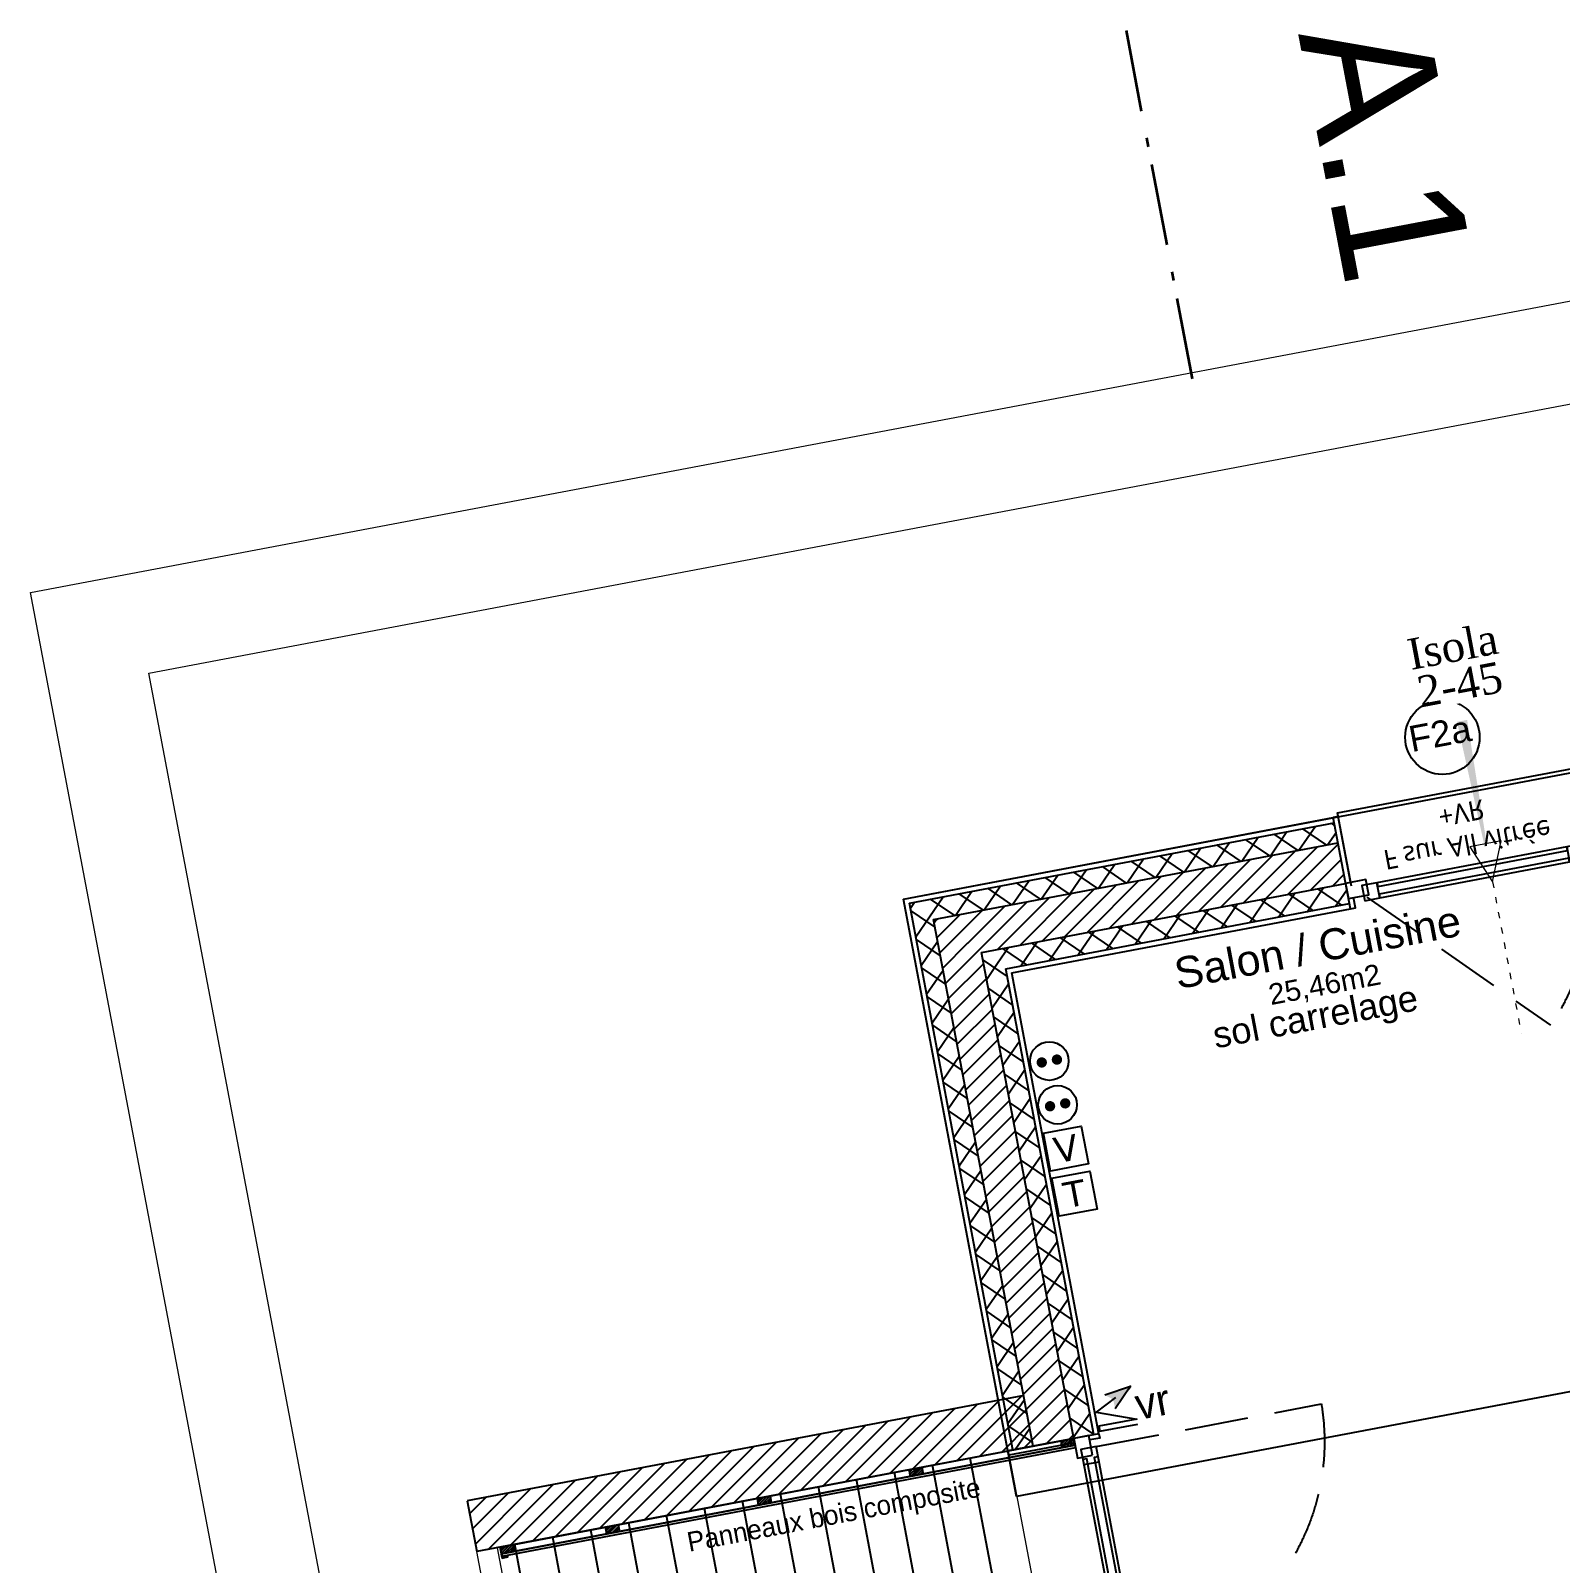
# Model space of a CAD drawing. Header units: centimetres. Extents: x 209280 to 319866, y -365283 to -277503.
# Drawn here: x 209280 to 215219, y -316281 to -310330 of the extents above; entities that cross this region are included whole.
import ezdxf

# ---------------------------------------------------------------- set-up
doc = ezdxf.new("R2010")
doc.units = ezdxf.units.CM
for name, pattern in [('ACAD_ISO03W100', [30, 12, -18]), ('Style de ligne -2', [0.694425, 0.48607, -0.208355]), ('Style de ligne -6', [1.04164, 0.625, -0.20828, 0.06943, -0.13893])]:
    doc.linetypes.add(name, pattern=pattern)
doc.layers.get('0').update_dxf_attribs({"color": 252})
doc.layers.add('3-BAT C-Niveau 1', color=252, linetype='Continuous')
doc.layers.add('prlm-VMC', color=93, linetype='Continuous')
for name, color, linetype, lineweight in [('prlm-ELEC-CFA', 1, 'Continuous', 25), ('prlm-ELEC-CFO', 1, 'Continuous', 25), ('prlm-ZCARTOUCHE', 7, 'Continuous', 13)]:
    doc.layers.add(name, color=color, linetype=linetype, lineweight=lineweight)
doc.layers.add('prlm-ZEROPLOT', color=254, linetype='Continuous', plot=False)
doc.styles.add('Futura Book', font='')
doc.styles.add('Futura Std Book', font='')
doc.styles.add('Helvetica', font='arial.ttf')
doc.styles.add('Lucida Grande', font='')
doc.styles.add('prlm-elec-cfo', font='comic.ttf', dxfattribs={"height": 12})
doc.styles.add('prlm-vmc', font='pala.ttf', dxfattribs={"height": 14})
doc.styles.get("Standard").update_dxf_attribs({"font": 'isocp.shx', "height": 100})
doc.styles.get('Futura Book').set_extended_font_data('Futura Book')
doc.styles.get('Futura Std Book').set_extended_font_data('Futura Std Book')
doc.styles.get('Lucida Grande').set_extended_font_data('Lucida Grande')
pattern_1 = [(145.723595, (88960.93, 134700.79), (-45.054865, -66.106423), []), (235.723595, (88960.93, 134700.79), (-66.106423, 45.054865), [])]
pattern_2 = [(45, (89146.82, 134700.79), (-31.2347524, 39.0434405), [])]
pattern_3 = [(45, (0, 0), (0, -1), [])]

# ---------------------------------------------------------------- blocks, each defined once
blk = doc.blocks.new('Groupe-191-1')
at = {"linetype": 'Continuous'}
for p, q in [((12458.47, -45463.89), (12382.01, -45060.13)), ((12473.21, -45461.1), (12396.75, -45057.34)), ((12429, -45469.47), (12352.53, -45065.71)), ((12443.73, -45466.68), (12367.27, -45062.92)), ((12399.52, -45475.05), (12323.06, -45071.29)), ((12414.26, -45472.26), (12337.79, -45068.5)), ((12370.04, -45480.63), (12293.58, -45076.87)), ((12384.78, -45477.84), (12308.32, -45074.08)), ((12325.83, -45489.01), (12249.37, -45085.25)), ((12340.57, -45486.22), (12264.1, -45082.45)), ((12355.31, -45483.42), (12278.84, -45079.66)), ((12296.35, -45494.59), (12219.89, -45090.83)), ((12311.09, -45491.8), (12234.63, -45088.04))]:
    blk.add_line(p, q, dxfattribs=at)
at = {"linetype": 'Continuous', "lineweight": 18, "flags": 128}
for points in [[(12411.48, -45054.54), (12488.1, -45459.11), (12281.77, -45498.18), (12205.15, -45093.62)], [(12213.03, -45092.13), (12289.64, -45496.64), (12281.78, -45498.13), (12205.17, -45093.62)], [(12482.28, -45452.02), (12483.77, -45459.88), (12281.78, -45498.13), (12280.29, -45490.27)]]:
    blk.add_lwpolyline(points, close=True, dxfattribs=at)
blk = doc.blocks.new('PORTE FENETRE TYPE 2')
at = {"linetype": 'Style de ligne -2', "ltscale": 50.8}
for p, q in [((6.05, 105), (6.05, 16)), ((180, 16), (180, 105))]:
    blk.add_line(p, q, dxfattribs=at)
at = {"linetype": 'Continuous', "lineweight": 25, "flags": 128}
for points in [[(1, 18), (3, 18), (3, 14)], [(184.71, 18), (183, 18), (183, 14)], [(3, 8), (3, -18), (1, -18)], [(183, 8), (183, -18), (184.71, -18)]]:
    blk.add_lwpolyline(points, dxfattribs=at)
at = {"linetype": 'Continuous', "flags": 128}
for points in [[(1, 14), (9, 14), (9, 8), (1, 8)], [(6, 16), (12, 16), (12, 10), (6, 10)], [(11, 16), (87, 16), (87, 14.5), (11, 14.5)], [(87, 16), (93, 16), (93, 10), (87, 10)], [(93, 16), (99, 16), (99, 10), (93, 10)], [(99, 16), (176, 16), (176, 14.5), (99, 14.5)], [(174, 16), (180, 16), (180, 10), (174, 10)], [(177, 14), (184.71, 14), (184.71, 8), (177, 8)], [(11, 11.5), (87, 11.5), (87, 10), (11, 10)], [(99, 11.5), (176, 11.5), (176, 10), (99, 10)]]:
    blk.add_lwpolyline(points, close=True, dxfattribs=at)
at = {"linetype": 'Style de ligne -2', "ltscale": 50.8}
for centre, start, end in [((4, 16), 0, 88.42187), ((182, 16), 91.28733, 180)]:
    blk.add_arc(centre, 89, start, end, dxfattribs=at)
at = {"insert": (70.68, 0.04), "char_height": 10.161, "attachment_point": 1, "line_spacing_factor": 0.978845, "style": 'Lucida Grande'}
blk.add_mtext('PF+VR ', dxfattribs=at)
blk = doc.blocks.new('PORTE FENETRE TYPE 3')
at = {"linetype": 'Style de ligne -2', "ltscale": 50.8}
blk.add_line((5.11, 14.73), (65.94, 76.94), dxfattribs=at)
at = {"linetype": 'Continuous', "lineweight": 25, "flags": 128}
for points in [[(-2, 18), (0, 18), (0, 14)], [(97, 18), (95, 18), (95, 14)], [(0, 7.7), (0, -18), (-2, -18)], [(95, 7.7), (95, -18), (97, -18)]]:
    blk.add_lwpolyline(points, dxfattribs=at)
at = {"linetype": 'Continuous', "flags": 128}
for points in [[(-2, 14), (6, 14), (6, 8), (-2, 8)], [(4, 16), (10, 16), (10, 10), (4, 10)], [(10, 16), (85, 16), (85, 14.5), (10, 14.5)], [(85, 16), (91, 16), (91, 10), (85, 10)], [(89, 14), (97, 14), (97, 8), (89, 8)], [(10, 11.5), (85, 11.5), (85, 10), (10, 10)]]:
    blk.add_lwpolyline(points, close=True, dxfattribs=at)
blk.add_lwpolyline([(0, 9.5), (0, -19.5), (95, -19.5), (95, 9.5)], dxfattribs=at)
at = {"linetype": 'Style de ligne -2', "ltscale": 50.8}
blk.add_arc((4, 16), 87, 360, 44.53371, dxfattribs=at)
at = {"insert": (47.21, 5.79), "char_height": 7.6206, "attachment_point": 2, "line_spacing_factor": 0.978845, "style": 'Lucida Grande'}
blk.add_mtext('F sur All vitrée\\P+VR ', dxfattribs=at)
blk = doc.blocks.new('Groupe-274-1')
at = {"linetype": 'Style de ligne -6', "lineweight": 35, "ltscale": 50.8}
blk.add_line((12457.22, -44503.11), (12484.77, -44648.49), dxfattribs=at)
at = {"insert": (12573.48, -44494.98), "char_height": 50.344, "attachment_point": 1, "rotation": 280.73129, "line_spacing_factor": 0.962448, "style": 'Futura Std Book'}
blk.add_mtext('A.1', dxfattribs=at)
blk = doc.blocks.new('Groupe-302-1')
at = {"linetype": 'Continuous'}
blk.add_circle((12580.04, -44777.46), 14.45, dxfattribs=at)
at = {"insert": (12566.22, -44773.35), "char_height": 10.087, "attachment_point": 1, "rotation": 10.72359, "line_spacing_factor": 0.834288, "style": 'Helvetica'}
blk.add_mtext('F2a', dxfattribs=at)
blk = doc.blocks.new('Groupe-308-1')
at = {"linetype": 'Continuous'}
h = blk.add_hatch(dxfattribs=at)
h.set_pattern_fill('BOIS 45', color=256, style=0, pattern_type=2)
h.set_pattern_definition(pattern_3)
h.paths.add_polyline_path([(12431.96, -45050.67), (12436.87, -45049.74), (12437.38, -45052.39), (12432.46, -45053.32)])
h = blk.add_hatch(dxfattribs=at)
h.set_pattern_fill('BOIS 45', color=256, style=0, pattern_type=2)
h.set_pattern_definition(pattern_3)
h.paths.add_polyline_path([(12373.01, -45061.83), (12377.92, -45060.9), (12378.43, -45063.55), (12373.51, -45064.48)])
h = blk.add_hatch(dxfattribs=at)
h.set_pattern_fill('BOIS 45', color=256, style=0, pattern_type=2)
h.set_pattern_definition(pattern_3)
h.paths.add_polyline_path([(12314.06, -45072.99), (12318.97, -45072.06), (12319.47, -45074.72), (12314.56, -45075.65)])
h = blk.add_hatch(dxfattribs=at)
h.set_pattern_fill('BOIS 45', color=256, style=0, pattern_type=2)
h.set_pattern_definition(pattern_3)
h.paths.add_polyline_path([(12255.11, -45084.16), (12260.02, -45083.23), (12260.52, -45085.88), (12255.61, -45086.81)])
h = blk.add_hatch(dxfattribs=at)
h.set_pattern_fill('BOIS 45', color=256, style=0, pattern_type=2)
h.set_pattern_definition(pattern_3)
h.paths.add_polyline_path([(12214.16, -45091.91), (12219.07, -45090.98), (12219.57, -45093.64), (12214.66, -45094.57)])
at = {"linetype": 'Continuous', "flags": 128}
for points in [[(12437.38, -45052.39), (12214.66, -45094.57), (12214.16, -45091.91), (12436.87, -45049.74)], [(12437.38, -45052.39), (12437.56, -45053.37), (12214.85, -45095.55), (12214.66, -45094.57)], [(12431.96, -45050.67), (12436.87, -45049.74), (12437.38, -45052.39), (12432.46, -45053.32)], [(12373.01, -45061.83), (12377.92, -45060.9), (12378.43, -45063.55), (12373.51, -45064.48)], [(12314.06, -45072.99), (12318.97, -45072.06), (12319.47, -45074.72), (12314.56, -45075.65)], [(12255.11, -45084.16), (12260.02, -45083.23), (12260.52, -45085.88), (12255.61, -45086.81)], [(12214.16, -45091.91), (12219.07, -45090.98), (12219.57, -45093.64), (12214.66, -45094.57)]]:
    blk.add_lwpolyline(points, close=True, dxfattribs=at)
blk = doc.blocks.new('xi.EA')
at = {"layer": 'prlm-VMC', "color": 0, "linetype": 'ByBlock', "lineweight": 5, "flags": 128}
blk.add_lwpolyline([(-6.17, -15), (6.17, -15), (0, 0)], close=True, dxfattribs=at)
at = {"layer": 'prlm-VMC', "color": 0, "linetype": 'ByBlock', "lineweight": -2, "flags": 128}
blk.add_lwpolyline([(0, -15, 1, 4, 0), (0, -63.63, 1, 1, 0)], format="xyseb", dxfattribs=at)
at = {"layer": 'prlm-VMC', "color": 0, "linetype": 'ByBlock', "lineweight": 5}
blk.add_solid([(0, 0), (6.17, -15), (-6.17, -15), (0, 0)], dxfattribs=at)
at = {"layer": 'prlm-ZEROPLOT', "color": 250, "linetype": 'ACAD_ISO03W100', "lineweight": 0, "ltscale": 0.2}
blk.add_lwpolyline([(0, 0), (0, 60)], dxfattribs=at)
blk = doc.blocks.new('xi.VR')
at = {"layer": 'prlm-ELEC-CFO', "lineweight": 5}
blk.add_hatch(color=0, dxfattribs=at).paths.add_polyline_path([(-3, 6), (-0.1, 3.7), (0, 0), (7.5, 7.5)])
at = {"layer": 'prlm-ELEC-CFO', "color": 0}
for points in [[(-3, 6), (7.5, 7.5), (0, 0)], [(0.95, 4.23), (-7.5, 0), (7.5, -5.5), (-7.5, -5.5), (-7.5, -7.5), (7.5, -7.5)]]:
    blk.add_lwpolyline(points, dxfattribs=at)
blk = doc.blocks.new('xi.TEL')
at = {"layer": 'prlm-ELEC-CFA', "color": 0, "linetype": 'ByBlock', "lineweight": -2, "flags": 128}
blk.add_lwpolyline([(-7.5, 7.5), (7.5, 7.5), (7.5, -7.5), (-7.5, -7.5)], close=True, dxfattribs=at)
at = {"layer": 'prlm-ELEC-CFA', "color": 0, "linetype": 'ByBlock', "insert": (0, 0), "char_height": 10, "width": 11.36, "attachment_point": 5}
blk.add_mtext('{\\fVerdana|b0|i0|c0|p34;T}', dxfattribs=at)
blk = doc.blocks.new('xi.TV')
at = {"layer": 'prlm-ELEC-CFA', "color": 0, "linetype": 'ByBlock', "lineweight": -2, "flags": 128}
blk.add_lwpolyline([(-7.5, 7.5), (7.5, 7.5), (7.5, -7.5), (-7.5, -7.5)], close=True, dxfattribs=at)
at = {"layer": 'prlm-ELEC-CFA', "color": 0, "linetype": 'ByBlock', "insert": (0, 0), "char_height": 10, "width": 11.36, "attachment_point": 5}
blk.add_mtext('{\\fVerdana|b0|i0|c0|p34;V}', dxfattribs=at)
blk = doc.blocks.new('xi.PC')
at = {"color": 0, "lineweight": 5}
blk.add_wipeout([(-7.5, -7.5), (7.5, -7.5), (7.5, 7.5), (-7.5, 7.5)], dxfattribs=at).dxf.layer = 'prlm-ELEC-CFO'
at = {"layer": 'prlm-ELEC-CFO', "color": 0, "linetype": 'ByBlock', "lineweight": 5, "const_width": 2}
for points in [[(-4, 0, 1), (-2, 0, 1)], [(2, 0, 1), (4, 0, 1)]]:
    blk.add_lwpolyline(points, format="xyb", close=True, dxfattribs=at)
at = {"layer": 'prlm-ELEC-CFO', "color": 0, "linetype": 'ByBlock', "lineweight": -2}
blk.add_circle((0, 0), 7.5, dxfattribs=at)
blk = doc.blocks.new('Sol carrelage')
at = {"insert": (0, -0.78), "char_height": 10.0872, "attachment_point": 2, "line_spacing_factor": 0.834288, "style": 'Helvetica'}
blk.add_mtext('sol carrelage', dxfattribs=at)

msp = doc.modelspace()

# ---------------------------------------------------------------- hatches: boundary and pattern name
at = {"layer": '3-BAT C-Niveau 1', "linetype": 'Continuous'}
h = msp.add_hatch(dxfattribs=at)
h.set_pattern_fill('02_ISOLANT', color=256, scale=10, angle=10.7235947, style=0, pattern_type=2)
h.set_pattern_definition([(55.723595, (88960.93, 134700.79), (-66.106423, 45.054865), []), (145.723595, (88960.93, 134700.79), (45.054865, 66.106423), [])])
h.paths.add_polyline_path([(212691.745, -313717.844), (212785.233, -313781.561), (214355.912, -313484.108), (214341.027, -313405.505)])
h = msp.add_hatch(dxfattribs=at)
h.set_pattern_fill('MURS MACONNERIE-2', color=256, scale=10, style=0, pattern_type=2)
h.set_pattern_definition(pattern_2)
h.paths.add_polyline_path([(212785.233, -313781.561), (212972.21, -313908.995), (214385.684, -313641.314), (214355.912, -313484.108)])
h = msp.add_hatch(dxfattribs=at)
h.set_pattern_fill('02_ISOLANT', color=256, scale=10, angle=10.7235947, style=0, pattern_type=2)
h.set_pattern_definition([(55.723595, (88960.93, 134700.79), (-66.106423, 45.054865), []), (145.723595, (88960.93, 134700.79), (45.054865, 66.106423), [])])
h.paths.add_polyline_path([(212972.21, -313908.995), (213065.699, -313972.713), (214400.569, -313719.917), (214385.684, -313641.314)])
h = msp.add_hatch(dxfattribs=at)
h.set_pattern_fill('02_ISOLANT', color=256, scale=10, angle=100.7235947, style=0, pattern_type=2)
h.set_pattern_definition(pattern_1)
h.paths.add_polyline_path([(213093.868, -315841.226), (213172.471, -315826.34), (212785.233, -313781.561), (212691.745, -313717.844)])
h = msp.add_hatch(dxfattribs=at)
h.set_pattern_fill('MURS MACONNERIE-2', color=256, scale=10, style=0, pattern_type=2)
h.set_pattern_definition(pattern_2)
h.paths.add_polyline_path([(213172.471, -315826.34), (213329.676, -315796.569), (212972.211, -313908.995), (212785.233, -313781.561)])
h = msp.add_hatch(dxfattribs=at)
h.set_pattern_fill('02_ISOLANT', color=256, scale=10, angle=100.7235947, style=0, pattern_type=2)
h.set_pattern_definition(pattern_1)
h.paths.add_polyline_path([(213329.676, -315796.569), (213408.279, -315781.683), (213065.699, -313972.713), (212972.211, -313908.995)])
h = msp.add_hatch(dxfattribs=at)
h.set_pattern_fill('MURS MACONNERIE-2', color=256, scale=10, style=0, pattern_type=2)
h.set_pattern_definition(pattern_2)
h.paths.add_polyline_path([(213174.645, -315825.928), (213137.431, -315629.421), (210975.232, -316038.895), (211012.446, -316235.402)])

# ---------------------------------------------------------------- linework, layer by layer
for p, q in [((212668.372, -313701.915), (214337.305, -313385.855)), ((212691.745, -313717.844), (214341.027, -313405.505)), ((212785.233, -313781.561), (214355.912, -313484.108)), ((213074.217, -315844.947), (212668.373, -313701.915)), ((213093.868, -315841.226), (212691.745, -313717.844)), ((213065.699, -313972.713), (214400.569, -313719.917)), ((213089.071, -313988.642), (214404.291, -313739.568)), ((213172.471, -315826.34), (212785.233, -313781.561)), ((213408.279, -315781.683), (213065.699, -313972.713)), ((213427.93, -315777.961), (213089.071, -313988.642)), ((213137.431, -315629.421), (210975.232, -316038.895)), ((213137.431, -315629.421), (210975.232, -316038.895)), ((213174.645, -315825.928), (211012.446, -316235.402)), ((210975.232, -316038.895), (211012.446, -316235.402))]:
    msp.add_line(p, q, dxfattribs=at)
at = {"layer": '3-BAT C-Niveau 1', "linetype": 'Continuous', "lineweight": 25}
for p, q in [((212668.372, -313701.915), (214337.305, -313385.855)), ((214404.291, -313739.568), (214337.305, -313385.855)), ((212785.233, -313781.561), (214355.912, -313484.108)), ((212972.21, -313908.995), (214385.684, -313641.314)), ((213074.217, -315844.947), (212668.373, -313701.915)), ((213089.071, -313988.642), (214404.291, -313739.568)), ((213172.471, -315826.34), (212785.233, -313781.561)), ((213329.676, -315796.569), (212972.211, -313908.995)), ((213427.93, -315777.961), (213089.071, -313988.642)), ((213427.93, -315777.961), (213074.217, -315844.947))]:
    msp.add_line(p, q, dxfattribs=at)
at = {"layer": '3-BAT C-Niveau 1', "linetype": 'Continuous', "lineweight": 18}
msp.add_line((213174.645, -315825.928), (211012.446, -316235.402), dxfattribs=at)
at = {"layer": '3-BAT C-Niveau 1', "linetype": 'Continuous', "flags": 128}
msp.add_lwpolyline([(211102.52, -316218.344), (211110.531, -316260.647), (211133.13, -316256.367), (211132.758, -316254.402), (211112.124, -316258.309), (211104.857, -316219.937), (211125.491, -316216.029), (211125.119, -316214.064)], close=True, dxfattribs=at)

# ---------------------------------------------------------------- block references
at = {"xscale": 10, "yscale": 10, "zscale": 10, "rotation": 10.7235947438866}
msp.add_blockref('Sol carrelage', (214256.767, -314100.608), dxfattribs=at)
at = {"layer": '3-BAT C-Niveau 1', "xscale": 10, "yscale": 10, "zscale": 10}
for name in ['Groupe-274-1', 'Groupe-302-1', 'Groupe-308-1', 'Groupe-191-1']:
    msp.add_blockref(name, (88960.928, 134700.79), dxfattribs=at)
at = {"layer": '3-BAT C-Niveau 1', "yscale": 10, "zscale": 10}
for name, p, xscale, rotation in [('PORTE FENETRE TYPE 3', (214390.449, -313558.99), -10, 190.7235947438876), ('PORTE FENETRE TYPE 2', (213594.774, -317626.34), -9.999999999999998, 280.7235947438885)]:
    msp.add_blockref(name, p, dxfattribs=dict(at, xscale=xscale, rotation=rotation))
at = {"layer": 'prlm-ELEC-CFA', "xscale": 10, "yscale": 10, "zscale": 10, "rotation": 10.72360141139323}
for name, p in [('xi.TV', (213299.599, -314670.929)), ('xi.TEL', (213332.767, -314846.071))]:
    msp.add_blockref(name, p, dxfattribs=at)

# ---------------------------------------------------------------- texts
at = {"insert": (214265.414, -313829.44), "char_height": 120, "attachment_point": 2, "rotation": 10.7235947, "line_spacing_factor": 0.834288, "style": 'Helvetica'}
msp.add_mtext('Salon / Cuisine\\P{\\H0.6752x;25,46m2}\\P', dxfattribs=at)
at = {"layer": '3-BAT C-Niveau 1', "insert": (211822.886, -316162.332), "char_height": 75.51649, "attachment_point": 1, "rotation": 10.7235947, "line_spacing_factor": 0.962448, "style": 'Futura Book'}
msp.add_mtext('Panneaux bois composite', dxfattribs=at)

# ---------------------------------------------------------------- next in the draw order: texts
at = {"layer": 'prlm-VMC', "linetype": 'ByBlock', "lineweight": -2, "insert": (214789.927, -312662.161), "char_height": 120, "width": 236.73962, "attachment_point": 2, "rotation": 10.7236014, "line_spacing_factor": 0.75, "style": 'prlm-vmc', "bg_fill": 3, "box_fill_scale": 1.1, "bg_fill_color": 256, "bg_fill_transparency": 0}
msp.add_mtext('Isola\\P2-45', dxfattribs=at)

# ---------------------------------------------------------------- next in the draw order: linework, layer by layer
at = {"layer": 'prlm-ZEROPLOT'}
msp.add_lwpolyline([(212668.434, -313702.24), (220025.215, -312309.023), (220464.599, -314629.162), (213107.819, -316022.379)], close=True, dxfattribs=at)

# ---------------------------------------------------------------- next in the draw order: block references
at = {"layer": 'prlm-VMC', "xscale": 10, "yscale": 10, "zscale": 10, "rotation": 190.7235947438578}
msp.add_blockref('xi.EA', (214956.121, -313635.4), dxfattribs=at)

# ---------------------------------------------------------------- next in the draw order: block references
at = {"layer": 'prlm-ELEC-CFO', "xscale": 10, "yscale": 10, "zscale": 10, "rotation": 10.72360141139323}
msp.add_blockref('xi.PC', (213267.407, -314500.939), dxfattribs=at)

# ---------------------------------------------------------------- next in the draw order: texts
at = {"layer": 'prlm-ELEC-CFO', "lineweight": 20, "insert": (213635.463, -315653.472), "char_height": 120, "attachment_point": 5, "rotation": 10.7236014, "line_spacing_factor": 0.8, "style": 'prlm-elec-cfo', "bg_fill": 3, "box_fill_scale": 1.1, "bg_fill_color": 256, "bg_fill_transparency": 0}
msp.add_mtext('vr', dxfattribs=at)

# ---------------------------------------------------------------- next in the draw order: block references
at = {"layer": 'prlm-ELEC-CFO', "xscale": 10, "yscale": 10, "zscale": 10, "rotation": 10.72360141139323}
for name, p in [('xi.PC', (213235.214, -314330.949)), ('xi.VR', (213490.858, -315680.857))]:
    msp.add_blockref(name, p, dxfattribs=at)

# ---------------------------------------------------------------- next in the draw order: linework, layer by layer
at = {"layer": 'prlm-ZCARTOUCHE'}
for points in [[(209280.042, -312512.145), (263605.967, -302223.976), (273337.484, -353610.543), (219011.559, -363898.712)], [(209739.049, -312824.69), (263196.531, -302700.986), (272763.726, -353219.861), (219306.244, -363343.566)]]:
    msp.add_lwpolyline(points, close=True, dxfattribs=at)

doc.saveas('drawing.dxf')
